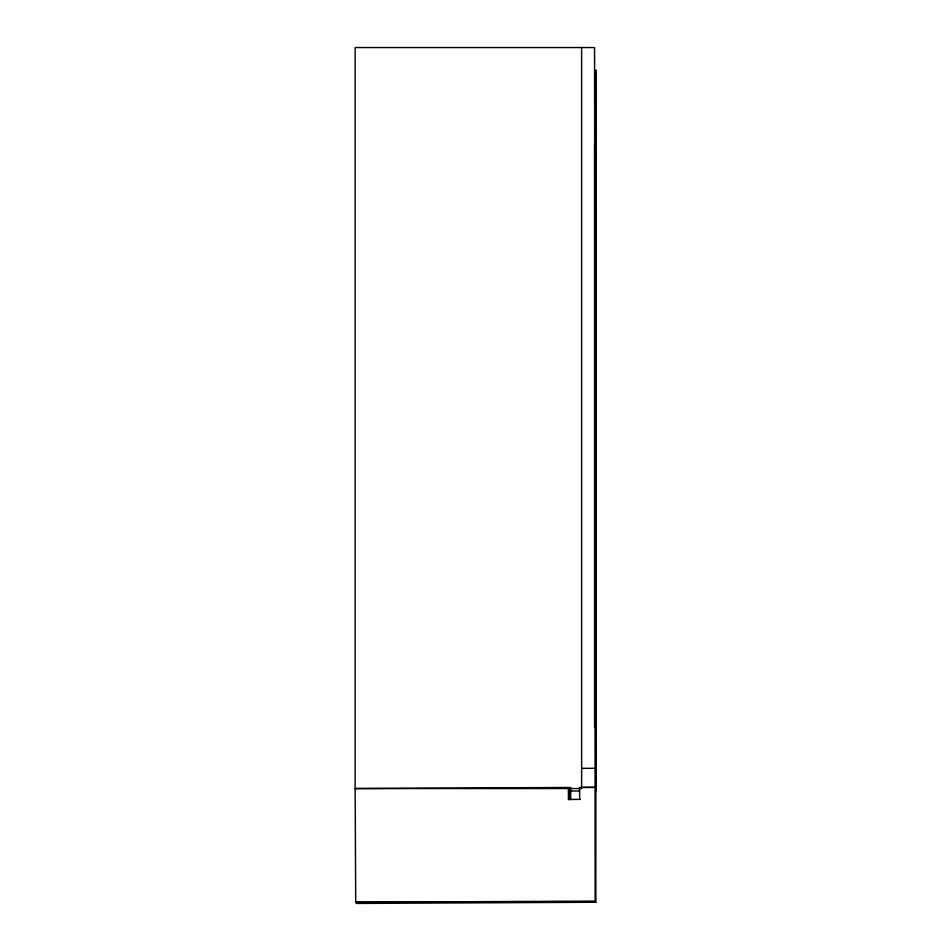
<?xml version="1.0" encoding="UTF-8"?>
<svg xmlns="http://www.w3.org/2000/svg" width="951" height="951" viewBox="0 0 951 951"><rect width="100%" height="100%" fill="white"/><g stroke="black" fill="none" stroke-linecap="round" stroke-linejoin="round"><path stroke-width="1.43" d="M581.62 47.55L581.62 788.545L355.139 788.545L355.139 47.55L594.577 47.55L595.136 901.084L355.698 902.273L355.139 788.545L568.389 787.476L568.448 799.446L570.695 799.446L570.636 787.476M582.606 787.416L594.577 787.357L579.587 787.428L579.658 799.399M595.861 791.018L595.861 70.243L595.861 902.261L356.423 903.45L356.423 902.261L595.861 902.261M568.448 799.446L580.502 799.399M581.62 768.325L594.577 768.325M570.755 791.018L579.623 791.018M569.768 787.476L569.827 799.446M569.257 787.476L569.316 799.458M594.577 143.328L594.577 727.467"/></g></svg>
